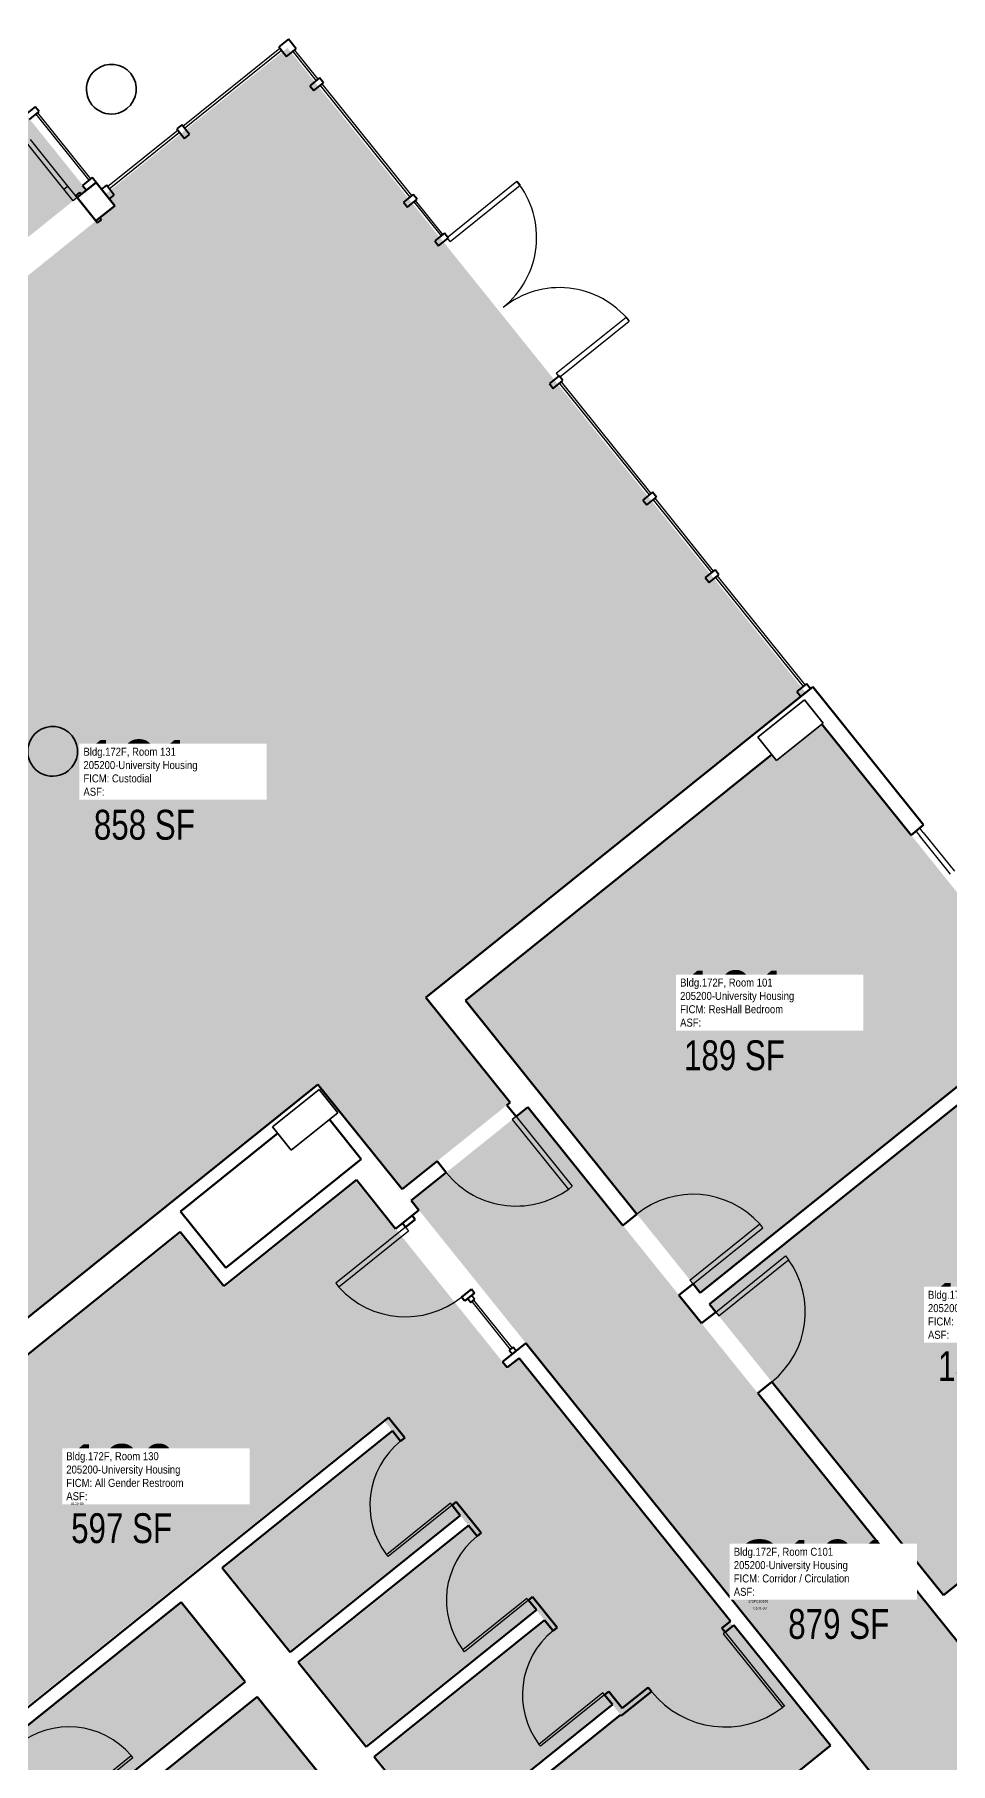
# Model space of a CAD drawing. Header units: inches. Extents: x 69234257 to 69236626, y 27656183 to 27658523.
# Drawn here: x 69235771 to 69236139, y 27656892 to 27657586 of the extents above; entities that cross this region are included whole.
import ezdxf
from ezdxf.enums import TextEntityAlignment as Align

# ---------------------------------------------------------------- set-up
doc = ezdxf.new("R2010")
doc.units = ezdxf.units.IN
doc.header["$LTSCALE"] = 100
doc.header["$MEASUREMENT"] = 0
for name, color, linetype in [('A-COLS', 5, 'CONTINUOUS'), ('A-DOOR', 2, 'CONTINUOUS'), ('A-GLAZ', 1, 'CONTINUOUS'), ('A-IDEN-RNUM', 7, 'CONTINUOUS'), ('A-IDEN-SNUM', 4, 'CONTINUOUS'), ('A-IDEN-VNUM', 4, 'CONTINUOUS'), ('A-WALL', 5, 'CONTINUOUS'), ('AREA-TEXT', 3, 'CONTINUOUS'), ('Rooms-Category-Color', 7, 'CONTINUOUS'), ('Rooms-College-Color', 7, 'CONTINUOUS'), ('Rooms-Department-Color', 7, 'CONTINUOUS'), ('Rooms-Division-Color', 7, 'CONTINUOUS'), ('Rooms-Information', 7, 'CONTINUOUS')]:
    doc.layers.add(name, color=color, linetype=linetype)
doc.styles.add('CP_AREA', font='arial.ttf', dxfattribs={"height": 15})
doc.styles.add('CP_ROOMSNUMBER', font='arial.ttf', dxfattribs={"height": 1})
doc.styles.add('CP_ROOMVNUMBER', font='arial.ttf', dxfattribs={"width": 0.85, "height": 0.075})

msp = doc.modelspace()

# ---------------------------------------------------------------- hatches: boundary and pattern name
at = {"layer": 'Rooms-Category-Color', "true_color": 0xadadad}
for points in [[(69235412.63, 27657497.58), (69235191.16, 27657244.75), (69235290.65, 27657120.93), (69235575.33, 27657349.66), (69235538.06, 27657396.05), (69235692.41, 27657520.06), (69235729.68, 27657473.68), (69235791.89, 27657523.66), (69235621.29, 27657735.8)], [(69235799.46, 27657522.04), (69235803.21, 27657517.37), (69235801.27, 27657515.8), (69235737.2, 27657464.32), (69235760.64, 27657435.14), (69235700.62, 27657386.91), (69235758.13, 27657312.54), (69235665.17, 27657237.85), (69235582.84, 27657340.31), (69235582.06, 27657339.68), (69235530.61, 27657298.35), (69235530.97, 27657297.91), (69235587.49, 27657227.55), (69235589.8, 27657224.68), (69235611.73, 27657197.39), (69235635.7, 27657216.65), (69235758.93, 27657063.28), (69235823.97, 27657115.54), (69235824.26, 27657115.76), (69235865.34, 27657148.77), (69235882.68, 27657162.71), (69235884.73, 27657164.35), (69235886.37, 27657162.3), (69235893.46, 27657153.49), (69235907.9, 27657135.51), (69235909.55, 27657133.46), (69235918.58, 27657122.21), (69235961.95, 27657157.05), (69235928.09, 27657199.19), (69236060.22, 27657305.35), (69236080.64, 27657321.76), (69235872.54, 27657580.76)], [(69236043.92, 27656353.73), (69236090.64, 27656391.27), (69236005.93, 27656496.71), (69236017.38, 27656505.91), (69236246.81, 27656690.25), (69236258.26, 27656699.44), (69236342.97, 27656594.01), (69236387.65, 27656629.91), (69236389.74, 27656631.59), (69236372.28, 27656653.32), (69236366.81, 27656660.14), (69236327.74, 27656708.77), (69236325.08, 27656712.08), (69236325.04, 27656712.13), (69236230.54, 27656829.74), (69236132.12, 27656952.23), (69236034.49, 27657073.74), (69235969.04, 27657155.21), (69235922.26, 27657117.63), (69235925.65, 27657113.41), (69235968.14, 27657060.53), (69235970.12, 27657058.07), (69236102.94, 27656892.76), (69236220.68, 27656746.22), (69236135.9, 27656678.1), (69236053.47, 27656611.87), (69235968.4, 27656543.52), (69235893.6, 27656636.61), (69235850.66, 27656690.06), (69235716.9, 27656856.54), (69235697.33, 27656880.9), (69235657.62, 27656930.32), (69235657.26, 27656930.76), (69235655.62, 27656932.81), (69235641.17, 27656950.79), (69235635.19, 27656958.24), (69235633.15, 27656960.78), (69235511.92, 27657111.67), (69235511.88, 27657111.72), (69235510.23, 27657113.76), (69235502.2, 27657123.76), (69235484.98, 27657145.19), (69235482.71, 27657148.02), (69235482.67, 27657148.06), (69235430.73, 27657212.72), (69235421.06, 27657224.75), (69235410.33, 27657216.13), (69235383.32, 27657194.43), (69235374.28, 27657187.17), (69235379.14, 27657181.13), (69235359.36, 27657165.24), (69235428.02, 27657079.78), (69235447.8, 27657095.67), (69235492.7, 27657039.79), (69235590.33, 27656918.27), (69235673.71, 27656814.5), (69235786.8, 27656673.74), (69235869.36, 27656570.98), (69235982.93, 27656429.64), (69236021.49, 27656381.64)], [(69235941.62, 27656991.56), (69235941.93, 27656991.17), (69235945.54, 27656986.69), (69235877.57, 27656932.08), (69235904.19, 27656898.95), (69235972.16, 27656953.56), (69235972.47, 27656953.17), (69235976.07, 27656948.68), (69235908.1, 27656894.07), (69235934.72, 27656860.94), (69236002.69, 27656915.55), (69236006.29, 27656911.07), (69235938.32, 27656856.46), (69235977.16, 27656808.13), (69236089.95, 27656898.75), (69235965.46, 27657053.69), (69235960.69, 27657049.85), (69235958.24, 27657052.9), (69235958.63, 27657053.21), (69235916.26, 27657105.95), (69235915.87, 27657105.63), (69235900.12, 27657125.24), (69235846.95, 27657082.53), (69235829.41, 27657104.35), (69235699.46, 27656999.94), (69235717, 27656978.11), (69235666.93, 27656937.89), (69235706.72, 27656888.37), (69235707.11, 27656888.68), (69235726.64, 27656864.37), (69235721.87, 27656860.53), (69235847.6, 27656704.04), (69235931.94, 27656771.8), (69235960.01, 27656794.35), (69235921.17, 27656842.68), (69235853.16, 27656788.03), (69235848.3, 27656794.07), (69235885.14, 27656823.67), (69235916.32, 27656848.72), (69235890.95, 27656880.29), (69235859.77, 27656855.24), (69235822.94, 27656825.65), (69235822.62, 27656826.04), (69235817.77, 27656832.08), (69235854.6, 27656861.67), (69235885.78, 27656886.73), (69235860.42, 27656918.3), (69235829.24, 27656893.24), (69235792.4, 27656863.65), (69235792.09, 27656864.04), (69235787.24, 27656870.08), (69235824.07, 27656899.68), (69235855.25, 27656924.73), (69235829.88, 27656956.3), (69235798.7, 27656931.25), (69235761.87, 27656901.65), (69235761.56, 27656902.04), (69235757.95, 27656906.53), (69235786.02, 27656929.07), (69235883.02, 27657007.01), (69235911.09, 27657029.56), (69235911.4, 27657029.17), (69235915, 27657024.69), (69235847.03, 27656970.08), (69235873.65, 27656936.95)]]:
    msp.add_hatch(color=253, dxfattribs=at).paths.add_polyline_path(points)
at = {"layer": 'Rooms-Category-Color', "true_color": 0x728ef3}
for points in [[(69236067.04, 27657296.88), (69235943.96, 27657197.99), (69235972.85, 27657162.04), (69235974.73, 27657159.7), (69236038.31, 27657080.57), (69236179.55, 27657194.06), (69236087.13, 27657309.09), (69236068.95, 27657294.49)], [(69236135.94, 27656959.06), (69236259.01, 27657057.94), (69236257.48, 27657059.85), (69236275.65, 27657074.45), (69236183.23, 27657189.48), (69236041.99, 27657075.99)]]:
    msp.add_hatch(color=171, dxfattribs=at).paths.add_polyline_path(points)
at = {"layer": 'Rooms-College-Color', "true_color": 0xadadad}
for points in [[(69235412.63, 27657497.58), (69235191.16, 27657244.75), (69235290.65, 27657120.93), (69235575.33, 27657349.66), (69235538.06, 27657396.05), (69235692.41, 27657520.06), (69235729.68, 27657473.68), (69235791.89, 27657523.66), (69235621.29, 27657735.8)], [(69235799.46, 27657522.04), (69235803.21, 27657517.37), (69235801.27, 27657515.8), (69235737.2, 27657464.32), (69235760.64, 27657435.14), (69235700.62, 27657386.91), (69235758.13, 27657312.54), (69235665.17, 27657237.85), (69235582.84, 27657340.31), (69235582.06, 27657339.68), (69235530.61, 27657298.35), (69235530.97, 27657297.91), (69235587.49, 27657227.55), (69235589.8, 27657224.68), (69235611.73, 27657197.39), (69235635.7, 27657216.65), (69235758.93, 27657063.28), (69235823.97, 27657115.54), (69235824.26, 27657115.76), (69235865.34, 27657148.77), (69235882.68, 27657162.71), (69235884.73, 27657164.35), (69235886.37, 27657162.3), (69235893.46, 27657153.49), (69235907.9, 27657135.51), (69235909.55, 27657133.46), (69235918.58, 27657122.21), (69235961.95, 27657157.05), (69235928.09, 27657199.19), (69236060.22, 27657305.35), (69236080.64, 27657321.76), (69235872.54, 27657580.76)], [(69236067.04, 27657296.88), (69235943.96, 27657197.99), (69235972.85, 27657162.04), (69235974.73, 27657159.7), (69236038.31, 27657080.57), (69236179.55, 27657194.06), (69236087.13, 27657309.09), (69236068.95, 27657294.49)], [(69236043.92, 27656353.73), (69236090.64, 27656391.27), (69236005.93, 27656496.71), (69236017.38, 27656505.91), (69236246.81, 27656690.25), (69236258.26, 27656699.44), (69236342.97, 27656594.01), (69236387.65, 27656629.91), (69236389.74, 27656631.59), (69236372.28, 27656653.32), (69236366.81, 27656660.14), (69236327.74, 27656708.77), (69236325.08, 27656712.08), (69236325.04, 27656712.13), (69236230.54, 27656829.74), (69236132.12, 27656952.23), (69236034.49, 27657073.74), (69235969.04, 27657155.21), (69235922.26, 27657117.63), (69235925.65, 27657113.41), (69235968.14, 27657060.53), (69235970.12, 27657058.07), (69236102.94, 27656892.76), (69236220.68, 27656746.22), (69236135.9, 27656678.1), (69236053.47, 27656611.87), (69235968.4, 27656543.52), (69235893.6, 27656636.61), (69235850.66, 27656690.06), (69235716.9, 27656856.54), (69235697.33, 27656880.9), (69235657.62, 27656930.32), (69235657.26, 27656930.76), (69235655.62, 27656932.81), (69235641.17, 27656950.79), (69235635.19, 27656958.24), (69235633.15, 27656960.78), (69235511.92, 27657111.67), (69235511.88, 27657111.72), (69235510.23, 27657113.76), (69235502.2, 27657123.76), (69235484.98, 27657145.19), (69235482.71, 27657148.02), (69235482.67, 27657148.06), (69235430.73, 27657212.72), (69235421.06, 27657224.75), (69235410.33, 27657216.13), (69235383.32, 27657194.43), (69235374.28, 27657187.17), (69235379.14, 27657181.13), (69235359.36, 27657165.24), (69235428.02, 27657079.78), (69235447.8, 27657095.67), (69235492.7, 27657039.79), (69235590.33, 27656918.27), (69235673.71, 27656814.5), (69235786.8, 27656673.74), (69235869.36, 27656570.98), (69235982.93, 27656429.64), (69236021.49, 27656381.64)], [(69236135.94, 27656959.06), (69236259.01, 27657057.94), (69236257.48, 27657059.85), (69236275.65, 27657074.45), (69236183.23, 27657189.48), (69236041.99, 27657075.99)], [(69235941.62, 27656991.56), (69235941.93, 27656991.17), (69235945.54, 27656986.69), (69235877.57, 27656932.08), (69235904.19, 27656898.95), (69235972.16, 27656953.56), (69235972.47, 27656953.17), (69235976.07, 27656948.68), (69235908.1, 27656894.07), (69235934.72, 27656860.94), (69236002.69, 27656915.55), (69236006.29, 27656911.07), (69235938.32, 27656856.46), (69235977.16, 27656808.13), (69236089.95, 27656898.75), (69235965.46, 27657053.69), (69235960.69, 27657049.85), (69235958.24, 27657052.9), (69235958.63, 27657053.21), (69235916.26, 27657105.95), (69235915.87, 27657105.63), (69235900.12, 27657125.24), (69235846.95, 27657082.53), (69235829.41, 27657104.35), (69235699.46, 27656999.94), (69235717, 27656978.11), (69235666.93, 27656937.89), (69235706.72, 27656888.37), (69235707.11, 27656888.68), (69235726.64, 27656864.37), (69235721.87, 27656860.53), (69235847.6, 27656704.04), (69235931.94, 27656771.8), (69235960.01, 27656794.35), (69235921.17, 27656842.68), (69235853.16, 27656788.03), (69235848.3, 27656794.07), (69235885.14, 27656823.67), (69235916.32, 27656848.72), (69235890.95, 27656880.29), (69235859.77, 27656855.24), (69235822.94, 27656825.65), (69235822.62, 27656826.04), (69235817.77, 27656832.08), (69235854.6, 27656861.67), (69235885.78, 27656886.73), (69235860.42, 27656918.3), (69235829.24, 27656893.24), (69235792.4, 27656863.65), (69235792.09, 27656864.04), (69235787.24, 27656870.08), (69235824.07, 27656899.68), (69235855.25, 27656924.73), (69235829.88, 27656956.3), (69235798.7, 27656931.25), (69235761.87, 27656901.65), (69235761.56, 27656902.04), (69235757.95, 27656906.53), (69235786.02, 27656929.07), (69235883.02, 27657007.01), (69235911.09, 27657029.56), (69235911.4, 27657029.17), (69235915, 27657024.69), (69235847.03, 27656970.08), (69235873.65, 27656936.95)]]:
    msp.add_hatch(color=253, dxfattribs=at).paths.add_polyline_path(points)
at = {"layer": 'Rooms-Department-Color', "true_color": 0xacacac}
for points in [[(69235412.63, 27657497.58), (69235191.16, 27657244.75), (69235290.65, 27657120.93), (69235575.33, 27657349.66), (69235538.06, 27657396.05), (69235692.41, 27657520.06), (69235729.68, 27657473.68), (69235791.89, 27657523.66), (69235621.29, 27657735.8)], [(69235799.46, 27657522.04), (69235803.21, 27657517.37), (69235801.27, 27657515.8), (69235737.2, 27657464.32), (69235760.64, 27657435.14), (69235700.62, 27657386.91), (69235758.13, 27657312.54), (69235665.17, 27657237.85), (69235582.84, 27657340.31), (69235582.06, 27657339.68), (69235530.61, 27657298.35), (69235530.97, 27657297.91), (69235587.49, 27657227.55), (69235589.8, 27657224.68), (69235611.73, 27657197.39), (69235635.7, 27657216.65), (69235758.93, 27657063.28), (69235823.97, 27657115.54), (69235824.26, 27657115.76), (69235865.34, 27657148.77), (69235882.68, 27657162.71), (69235884.73, 27657164.35), (69235886.37, 27657162.3), (69235893.46, 27657153.49), (69235907.9, 27657135.51), (69235909.55, 27657133.46), (69235918.58, 27657122.21), (69235961.95, 27657157.05), (69235928.09, 27657199.19), (69236060.22, 27657305.35), (69236080.64, 27657321.76), (69235872.54, 27657580.76)], [(69236043.92, 27656353.73), (69236090.64, 27656391.27), (69236005.93, 27656496.71), (69236017.38, 27656505.91), (69236246.81, 27656690.25), (69236258.26, 27656699.44), (69236342.97, 27656594.01), (69236387.65, 27656629.91), (69236389.74, 27656631.59), (69236372.28, 27656653.32), (69236366.81, 27656660.14), (69236327.74, 27656708.77), (69236325.08, 27656712.08), (69236325.04, 27656712.13), (69236230.54, 27656829.74), (69236132.12, 27656952.23), (69236034.49, 27657073.74), (69235969.04, 27657155.21), (69235922.26, 27657117.63), (69235925.65, 27657113.41), (69235968.14, 27657060.53), (69235970.12, 27657058.07), (69236102.94, 27656892.76), (69236220.68, 27656746.22), (69236135.9, 27656678.1), (69236053.47, 27656611.87), (69235968.4, 27656543.52), (69235893.6, 27656636.61), (69235850.66, 27656690.06), (69235716.9, 27656856.54), (69235697.33, 27656880.9), (69235657.62, 27656930.32), (69235657.26, 27656930.76), (69235655.62, 27656932.81), (69235641.17, 27656950.79), (69235635.19, 27656958.24), (69235633.15, 27656960.78), (69235511.92, 27657111.67), (69235511.88, 27657111.72), (69235510.23, 27657113.76), (69235502.2, 27657123.76), (69235484.98, 27657145.19), (69235482.71, 27657148.02), (69235482.67, 27657148.06), (69235430.73, 27657212.72), (69235421.06, 27657224.75), (69235410.33, 27657216.13), (69235383.32, 27657194.43), (69235374.28, 27657187.17), (69235379.14, 27657181.13), (69235359.36, 27657165.24), (69235428.02, 27657079.78), (69235447.8, 27657095.67), (69235492.7, 27657039.79), (69235590.33, 27656918.27), (69235673.71, 27656814.5), (69235786.8, 27656673.74), (69235869.36, 27656570.98), (69235982.93, 27656429.64), (69236021.49, 27656381.64)], [(69235941.62, 27656991.56), (69235941.93, 27656991.17), (69235945.54, 27656986.69), (69235877.57, 27656932.08), (69235904.19, 27656898.95), (69235972.16, 27656953.56), (69235972.47, 27656953.17), (69235976.07, 27656948.68), (69235908.1, 27656894.07), (69235934.72, 27656860.94), (69236002.69, 27656915.55), (69236006.29, 27656911.07), (69235938.32, 27656856.46), (69235977.16, 27656808.13), (69236089.95, 27656898.75), (69235965.46, 27657053.69), (69235960.69, 27657049.85), (69235958.24, 27657052.9), (69235958.63, 27657053.21), (69235916.26, 27657105.95), (69235915.87, 27657105.63), (69235900.12, 27657125.24), (69235846.95, 27657082.53), (69235829.41, 27657104.35), (69235699.46, 27656999.94), (69235717, 27656978.11), (69235666.93, 27656937.89), (69235706.72, 27656888.37), (69235707.11, 27656888.68), (69235726.64, 27656864.37), (69235721.87, 27656860.53), (69235847.6, 27656704.04), (69235931.94, 27656771.8), (69235960.01, 27656794.35), (69235921.17, 27656842.68), (69235853.16, 27656788.03), (69235848.3, 27656794.07), (69235885.14, 27656823.67), (69235916.32, 27656848.72), (69235890.95, 27656880.29), (69235859.77, 27656855.24), (69235822.94, 27656825.65), (69235822.62, 27656826.04), (69235817.77, 27656832.08), (69235854.6, 27656861.67), (69235885.78, 27656886.73), (69235860.42, 27656918.3), (69235829.24, 27656893.24), (69235792.4, 27656863.65), (69235792.09, 27656864.04), (69235787.24, 27656870.08), (69235824.07, 27656899.68), (69235855.25, 27656924.73), (69235829.88, 27656956.3), (69235798.7, 27656931.25), (69235761.87, 27656901.65), (69235761.56, 27656902.04), (69235757.95, 27656906.53), (69235786.02, 27656929.07), (69235883.02, 27657007.01), (69235911.09, 27657029.56), (69235911.4, 27657029.17), (69235915, 27657024.69), (69235847.03, 27656970.08), (69235873.65, 27656936.95)]]:
    msp.add_hatch(color=253, dxfattribs=at).paths.add_polyline_path(points)
at = {"layer": 'Rooms-Department-Color', "true_color": 0x604aed}
for points in [[(69236067.04, 27657296.88), (69235943.96, 27657197.99), (69235972.85, 27657162.04), (69235974.73, 27657159.7), (69236038.31, 27657080.57), (69236179.55, 27657194.06), (69236087.13, 27657309.09), (69236068.95, 27657294.49)], [(69236135.94, 27656959.06), (69236259.01, 27657057.94), (69236257.48, 27657059.85), (69236275.65, 27657074.45), (69236183.23, 27657189.48), (69236041.99, 27657075.99)]]:
    msp.add_hatch(color=173, dxfattribs=at).paths.add_polyline_path(points)
at = {"layer": 'Rooms-Division-Color', "true_color": 0xadadad}
for points in [[(69235412.63, 27657497.58), (69235191.16, 27657244.75), (69235290.65, 27657120.93), (69235575.33, 27657349.66), (69235538.06, 27657396.05), (69235692.41, 27657520.06), (69235729.68, 27657473.68), (69235791.89, 27657523.66), (69235621.29, 27657735.8)], [(69235799.46, 27657522.04), (69235803.21, 27657517.37), (69235801.27, 27657515.8), (69235737.2, 27657464.32), (69235760.64, 27657435.14), (69235700.62, 27657386.91), (69235758.13, 27657312.54), (69235665.17, 27657237.85), (69235582.84, 27657340.31), (69235582.06, 27657339.68), (69235530.61, 27657298.35), (69235530.97, 27657297.91), (69235587.49, 27657227.55), (69235589.8, 27657224.68), (69235611.73, 27657197.39), (69235635.7, 27657216.65), (69235758.93, 27657063.28), (69235823.97, 27657115.54), (69235824.26, 27657115.76), (69235865.34, 27657148.77), (69235882.68, 27657162.71), (69235884.73, 27657164.35), (69235886.37, 27657162.3), (69235893.46, 27657153.49), (69235907.9, 27657135.51), (69235909.55, 27657133.46), (69235918.58, 27657122.21), (69235961.95, 27657157.05), (69235928.09, 27657199.19), (69236060.22, 27657305.35), (69236080.64, 27657321.76), (69235872.54, 27657580.76)], [(69236043.92, 27656353.73), (69236090.64, 27656391.27), (69236005.93, 27656496.71), (69236017.38, 27656505.91), (69236246.81, 27656690.25), (69236258.26, 27656699.44), (69236342.97, 27656594.01), (69236387.65, 27656629.91), (69236389.74, 27656631.59), (69236372.28, 27656653.32), (69236366.81, 27656660.14), (69236327.74, 27656708.77), (69236325.08, 27656712.08), (69236325.04, 27656712.13), (69236230.54, 27656829.74), (69236132.12, 27656952.23), (69236034.49, 27657073.74), (69235969.04, 27657155.21), (69235922.26, 27657117.63), (69235925.65, 27657113.41), (69235968.14, 27657060.53), (69235970.12, 27657058.07), (69236102.94, 27656892.76), (69236220.68, 27656746.22), (69236135.9, 27656678.1), (69236053.47, 27656611.87), (69235968.4, 27656543.52), (69235893.6, 27656636.61), (69235850.66, 27656690.06), (69235716.9, 27656856.54), (69235697.33, 27656880.9), (69235657.62, 27656930.32), (69235657.26, 27656930.76), (69235655.62, 27656932.81), (69235641.17, 27656950.79), (69235635.19, 27656958.24), (69235633.15, 27656960.78), (69235511.92, 27657111.67), (69235511.88, 27657111.72), (69235510.23, 27657113.76), (69235502.2, 27657123.76), (69235484.98, 27657145.19), (69235482.71, 27657148.02), (69235482.67, 27657148.06), (69235430.73, 27657212.72), (69235421.06, 27657224.75), (69235410.33, 27657216.13), (69235383.32, 27657194.43), (69235374.28, 27657187.17), (69235379.14, 27657181.13), (69235359.36, 27657165.24), (69235428.02, 27657079.78), (69235447.8, 27657095.67), (69235492.7, 27657039.79), (69235590.33, 27656918.27), (69235673.71, 27656814.5), (69235786.8, 27656673.74), (69235869.36, 27656570.98), (69235982.93, 27656429.64), (69236021.49, 27656381.64)], [(69235941.62, 27656991.56), (69235941.93, 27656991.17), (69235945.54, 27656986.69), (69235877.57, 27656932.08), (69235904.19, 27656898.95), (69235972.16, 27656953.56), (69235972.47, 27656953.17), (69235976.07, 27656948.68), (69235908.1, 27656894.07), (69235934.72, 27656860.94), (69236002.69, 27656915.55), (69236006.29, 27656911.07), (69235938.32, 27656856.46), (69235977.16, 27656808.13), (69236089.95, 27656898.75), (69235965.46, 27657053.69), (69235960.69, 27657049.85), (69235958.24, 27657052.9), (69235958.63, 27657053.21), (69235916.26, 27657105.95), (69235915.87, 27657105.63), (69235900.12, 27657125.24), (69235846.95, 27657082.53), (69235829.41, 27657104.35), (69235699.46, 27656999.94), (69235717, 27656978.11), (69235666.93, 27656937.89), (69235706.72, 27656888.37), (69235707.11, 27656888.68), (69235726.64, 27656864.37), (69235721.87, 27656860.53), (69235847.6, 27656704.04), (69235931.94, 27656771.8), (69235960.01, 27656794.35), (69235921.17, 27656842.68), (69235853.16, 27656788.03), (69235848.3, 27656794.07), (69235885.14, 27656823.67), (69235916.32, 27656848.72), (69235890.95, 27656880.29), (69235859.77, 27656855.24), (69235822.94, 27656825.65), (69235822.62, 27656826.04), (69235817.77, 27656832.08), (69235854.6, 27656861.67), (69235885.78, 27656886.73), (69235860.42, 27656918.3), (69235829.24, 27656893.24), (69235792.4, 27656863.65), (69235792.09, 27656864.04), (69235787.24, 27656870.08), (69235824.07, 27656899.68), (69235855.25, 27656924.73), (69235829.88, 27656956.3), (69235798.7, 27656931.25), (69235761.87, 27656901.65), (69235761.56, 27656902.04), (69235757.95, 27656906.53), (69235786.02, 27656929.07), (69235883.02, 27657007.01), (69235911.09, 27657029.56), (69235911.4, 27657029.17), (69235915, 27657024.69), (69235847.03, 27656970.08), (69235873.65, 27656936.95)]]:
    msp.add_hatch(color=253, dxfattribs=at).paths.add_polyline_path(points)
at = {"layer": 'Rooms-Division-Color', "true_color": 0x604aed}
for points in [[(69236067.04, 27657296.88), (69235943.96, 27657197.99), (69235972.85, 27657162.04), (69235974.73, 27657159.7), (69236038.31, 27657080.57), (69236179.55, 27657194.06), (69236087.13, 27657309.09), (69236068.95, 27657294.49)], [(69236135.94, 27656959.06), (69236259.01, 27657057.94), (69236257.48, 27657059.85), (69236275.65, 27657074.45), (69236183.23, 27657189.48), (69236041.99, 27657075.99)]]:
    msp.add_hatch(color=173, dxfattribs=at).paths.add_polyline_path(points)

# ---------------------------------------------------------------- linework, layer by layer
at = {"layer": 'A-COLS', "lineweight": 35}
for p, q in [((69236061.44, 27657303.85), (69236080.15, 27657318.88)), ((69236080.15, 27657318.88), (69236087.66, 27657309.52)), ((69236087.66, 27657309.52), (69236068.95, 27657294.49)), ((69236068.95, 27657294.49), (69236061.44, 27657303.85)), ((69235866.55, 27657147.26), (69235885.26, 27657162.29)), ((69235885.26, 27657162.29), (69235892.77, 27657152.94)), ((69235892.77, 27657152.94), (69235874.07, 27657137.91)), ((69235874.07, 27657137.91), (69235866.55, 27657147.26))]:
    msp.add_line(p, q, dxfattribs=at)
for centre, start, end in [((69235801.82, 27657564.19), 128.78034, 308.78034), ((69235801.82, 27657564.19), 308.78034, 128.78034), ((69235778.21, 27657298.13), 128.78034, 308.78034), ((69235778.21, 27657298.13), 308.78034, 128.78034)]:
    msp.add_arc(centre, 10, start, end, dxfattribs=at)
at = {"layer": 'A-DOOR'}
for p, q in [((69235782.77, 27657524.03), (69235767.74, 27657542.74)), ((69235784.33, 27657525.28), (69235769.3, 27657543.99)), ((69235936.61, 27657504.61), (69235964.68, 27657527.16)), ((69235964.68, 27657527.16), (69235965.93, 27657525.6)), ((69235782.77, 27657524.03), (69235784.33, 27657525.28)), ((69235786.53, 27657519.35), (69235782.77, 27657524.03)), ((69235788.09, 27657520.61), (69235784.33, 27657525.28)), ((69235788.09, 27657520.61), (69235786.53, 27657519.35)), ((69235937.87, 27657503.05), (69235965.93, 27657525.6)), ((69235937.87, 27657503.05), (69235936.93, 27657504.22)), ((69235980.46, 27657450.04), (69236008.52, 27657472.59)), ((69235981.71, 27657448.48), (69236009.77, 27657471.03)), ((69236008.52, 27657472.59), (69236009.77, 27657471.03)), ((69235980.46, 27657450.04), (69235981.4, 27657448.87)), ((69235964.36, 27657151.45), (69235962.8, 27657150.2)), ((69235964.36, 27657151.45), (69235986.91, 27657123.39)), ((69235962.8, 27657150.2), (69235985.35, 27657122.14)), ((69235986.91, 27657123.39), (69235985.35, 27657122.14)), ((69235919.93, 27657106.97), (69235891.91, 27657084.46)), ((69235921.18, 27657105.41), (69235893.16, 27657082.9)), ((69235919.93, 27657106.97), (69235921.18, 27657105.41)), ((69236034.16, 27657085.74), (69236062.18, 27657108.25)), ((69236035.41, 27657084.18), (69236063.43, 27657106.69)), ((69236063.43, 27657106.69), (69236062.18, 27657108.25)), ((69236044.49, 27657072.88), (69236072.51, 27657095.39)), ((69236045.74, 27657071.32), (69236073.76, 27657093.83)), ((69236072.51, 27657095.39), (69236073.76, 27657093.83)), ((69235891.91, 27657084.46), (69235893.16, 27657082.9)), ((69236035.41, 27657084.18), (69236034.16, 27657085.74)), ((69236044.49, 27657072.88), (69236045.74, 27657071.32)), ((69235938.02, 27656996.04), (69235912.31, 27656975.38)), ((69235938.65, 27656995.26), (69235912.93, 27656974.6)), ((69235938.65, 27656995.26), (69235938.02, 27656996.04)), ((69235912.93, 27656974.6), (69235912.31, 27656975.38)), ((69235968.71, 27656957.84), (69235943, 27656937.18)), ((69235969.34, 27656957.06), (69235943.62, 27656936.4)), ((69235969.34, 27656957.06), (69235968.71, 27656957.84)), ((69236048.31, 27656944.19), (69236047.53, 27656943.56)), ((69236047.53, 27656943.56), (69236071.32, 27656913.95)), ((69236048.31, 27656944.19), (69236072.1, 27656914.58)), ((69235943.62, 27656936.4), (69235943, 27656937.18)), ((69235999.24, 27656919.84), (69235973.53, 27656899.18)), ((69235999.87, 27656919.06), (69235974.16, 27656898.4)), ((69235999.87, 27656919.06), (69235999.24, 27656919.84)), ((69236072.1, 27656914.58), (69236071.32, 27656913.95)), ((69235784.1, 27656873.98), (69235809.82, 27656894.64)), ((69235810.44, 27656893.86), (69235809.82, 27656894.64)), ((69235974.16, 27656898.4), (69235973.53, 27656899.18)), ((69235784.73, 27656873.2), (69235810.44, 27656893.86))]:
    msp.add_line(p, q, dxfattribs=at)
at = {"layer": 'A-DOOR', "lineweight": 40}
for p, q in [((69235789.02, 27657522.64), (69235787.46, 27657521.39)), ((69235787.46, 27657521.39), (69235788.09, 27657520.61)), ((69235789.64, 27657521.86), (69235789.02, 27657522.64)), ((69235795.6, 27657511.25), (69235796.23, 27657510.47)), ((69235796.23, 27657510.47), (69235797.79, 27657511.72)), ((69235797.79, 27657511.72), (69235797.16, 27657512.5))]:
    msp.add_line(p, q, dxfattribs=at)
at = {"layer": 'A-DOOR', "lineweight": 25}
for centre, radius, start, end in [((69235936.64, 27657504.63), 35.96, 308.71539, 38.7777), ((69235981.74, 27657448.5), 35.96, 38.78298, 128.84529), ((69235964.36, 27657151.45), 36, 218.78034, 308.78034), ((69236035.41, 27657084.18), 36, 41.96508, 128.78034), ((69236044.49, 27657072.88), 36, 308.78034, 35.5956), ((69235919.93, 27657106.97), 36, 221.96508, 308.78034), ((69235938.65, 27656995.26), 33, 128.78034, 217.04384), ((69235969.34, 27656957.06), 33, 128.78034, 217.04384), ((69235999.87, 27656919.06), 33, 128.78034, 217.04384), ((69236048.31, 27656944.19), 38, 218.78034, 307.27238), ((69235784.73, 27656873.2), 33, 40.51684, 128.78034)]:
    msp.add_arc(centre, radius, start, end, dxfattribs=at)
at = {"layer": 'A-GLAZ', "lineweight": 40, "extrusion": (0, 0, -1)}
for p, q in [((69235872.92, 27657584.28), (69235869.02, 27657581.15)), ((69235876.05, 27657580.38), (69235872.92, 27657584.28)), ((69235869.02, 27657581.15), (69235872.16, 27657577.25)), ((69235872.16, 27657577.25), (69235876.05, 27657580.38)), ((69235885.45, 27657568.69), (69235881.55, 27657565.56)), ((69235887.01, 27657566.74), (69235885.45, 27657568.69)), ((69235881.55, 27657565.56), (69235883.12, 27657563.61)), ((69235883.12, 27657563.61), (69235887.01, 27657566.74)), ((69235771.27, 27657557.12), (69235767.37, 27657553.99)), ((69235768.94, 27657552.04), (69235772.84, 27657555.17)), ((69235772.84, 27657555.17), (69235771.27, 27657557.12)), ((69235830.05, 27657549.83), (69235828.1, 27657548.26)), ((69235828.1, 27657548.26), (69235831.23, 27657544.37)), ((69235833.18, 27657545.93), (69235830.05, 27657549.83)), ((69235831.23, 27657544.37), (69235833.18, 27657545.93)), ((69235799.84, 27657525.56), (69235797.89, 27657523.99)), ((69235797.89, 27657523.99), (69235801.02, 27657520.1)), ((69235802.97, 27657521.66), (69235799.84, 27657525.56)), ((69235801.02, 27657520.1), (69235802.97, 27657521.66)), ((69235923.03, 27657521.91), (69235919.13, 27657518.78)), ((69235920.7, 27657516.83), (69235924.59, 27657519.96)), ((69235924.59, 27657519.96), (69235923.03, 27657521.91)), ((69235919.13, 27657518.78), (69235920.7, 27657516.83)), ((69235935.56, 27657506.32), (69235931.66, 27657503.19)), ((69235937.12, 27657504.37), (69235935.56, 27657506.32)), ((69235931.66, 27657503.19), (69235933.22, 27657501.24)), ((69235933.22, 27657501.24), (69235937.12, 27657504.37)), ((69235981.59, 27657449.03), (69235977.69, 27657445.89)), ((69235977.69, 27657445.89), (69235979.26, 27657443.95)), ((69235979.26, 27657443.95), (69235983.16, 27657447.08)), ((69235983.16, 27657447.08), (69235981.59, 27657449.03)), ((69236019.17, 27657402.25), (69236015.27, 27657399.12)), ((69236020.74, 27657400.3), (69236019.17, 27657402.25)), ((69236015.27, 27657399.12), (69236016.84, 27657397.17)), ((69236016.84, 27657397.17), (69236020.74, 27657400.3)), ((69236044.23, 27657371.07), (69236040.33, 27657367.94)), ((69236040.33, 27657367.94), (69236041.89, 27657365.99)), ((69236041.89, 27657365.99), (69236045.79, 27657369.12)), ((69236045.79, 27657369.12), (69236044.23, 27657371.07)), ((69235946.46, 27657079.54), (69235944.9, 27657078.29)), ((69235944.9, 27657078.29), (69235946.15, 27657076.73)), ((69235946.15, 27657076.73), (69235947.71, 27657077.98)), ((69235947.71, 27657077.98), (69235946.46, 27657079.54)), ((69235963.15, 27657058.76), (69235961.59, 27657057.51)), ((69235961.59, 27657057.51), (69235962.84, 27657055.95)), ((69235962.84, 27657055.95), (69235964.4, 27657057.2)), ((69235964.4, 27657057.2), (69235963.15, 27657058.76))]:
    msp.add_line(p, q, dxfattribs=at)
at = {"layer": 'A-GLAZ'}
for p, q in [((69235869.52, 27657580.58), (69235830.52, 27657549.24)), ((69235831.14, 27657548.47), (69235870.14, 27657579.8)), ((69235870.14, 27657579.8), (69235869.52, 27657580.58)), ((69235875.47, 27657579.91), (69235874.69, 27657579.28)), ((69235874.69, 27657579.28), (69235884.08, 27657567.59)), ((69235884.86, 27657568.22), (69235875.47, 27657579.91)), ((69235884.08, 27657567.59), (69235884.86, 27657568.22)), ((69235886.43, 27657566.27), (69235885.65, 27657565.64)), ((69235885.65, 27657565.64), (69235921.66, 27657520.82)), ((69235922.44, 27657521.44), (69235886.43, 27657566.27)), ((69235772.25, 27657554.7), (69235771.47, 27657554.08)), ((69235793.55, 27657528.2), (69235772.25, 27657554.7)), ((69235771.47, 27657554.08), (69235792.77, 27657527.57)), ((69235828.57, 27657547.68), (69235800.31, 27657524.97)), ((69235829.19, 27657546.9), (69235828.57, 27657547.68)), ((69235830.52, 27657549.24), (69235831.14, 27657548.47)), ((69235800.94, 27657524.19), (69235829.19, 27657546.9)), ((69235792.77, 27657527.57), (69235793.55, 27657528.2)), ((69235800.31, 27657524.97), (69235800.94, 27657524.19)), ((69235921.66, 27657520.82), (69235922.44, 27657521.44)), ((69235924.01, 27657519.5), (69235923.23, 27657518.87)), ((69235934.97, 27657505.85), (69235924.01, 27657519.5)), ((69235923.23, 27657518.87), (69235934.19, 27657505.23)), ((69235934.19, 27657505.23), (69235934.97, 27657505.85)), ((69235982.57, 27657446.61), (69235981.79, 27657445.98)), ((69235981.79, 27657445.98), (69236017.81, 27657401.16)), ((69236018.59, 27657401.78), (69235982.57, 27657446.61)), ((69236017.81, 27657401.16), (69236018.59, 27657401.78)), ((69236020.15, 27657399.83), (69236019.37, 27657399.21)), ((69236019.37, 27657399.21), (69236042.86, 27657369.97)), ((69236043.64, 27657370.6), (69236020.15, 27657399.83)), ((69236042.86, 27657369.97), (69236043.64, 27657370.6)), ((69236045.21, 27657368.65), (69236044.43, 27657368.03)), ((69236044.43, 27657368.03), (69236079.66, 27657324.18)), ((69236080.44, 27657324.8), (69236045.21, 27657368.65)), ((69236079.66, 27657324.18), (69236080.44, 27657324.8)), ((69236125.05, 27657265.88), (69236126.3, 27657264.32)), ((69236138.83, 27657248.73), (69236126.3, 27657264.32)), ((69236127.86, 27657265.58), (69236126.61, 27657267.13)), ((69236127.86, 27657265.58), (69236140.39, 27657249.99)), ((69235947.32, 27657077.67), (69235946.54, 27657077.04)), ((69235946.54, 27657077.04), (69235961.98, 27657057.82)), ((69235962.76, 27657058.45), (69235947.32, 27657077.67)), ((69235961.98, 27657057.82), (69235962.76, 27657058.45))]:
    msp.add_line(p, q, dxfattribs=at)
at = {"layer": 'A-GLAZ', "lineweight": 40}
for p, q in [((69235794.13, 27657528.67), (69235790.23, 27657525.54)), ((69235791.8, 27657523.59), (69235795.7, 27657526.72)), ((69235795.7, 27657526.72), (69235794.13, 27657528.67)), ((69235790.23, 27657525.54), (69235791.8, 27657523.59)), ((69236081.02, 27657325.27), (69236077.12, 27657322.14)), ((69236082.59, 27657323.32), (69236081.02, 27657325.27)), ((69236077.12, 27657322.14), (69236078.69, 27657320.19)), ((69236078.69, 27657320.19), (69236082.59, 27657323.32))]:
    msp.add_line(p, q, dxfattribs=at)
at = {"layer": 'A-WALL', "lineweight": 50}
for p, q in [((69235795.7, 27657526.72), (69235788.09, 27657520.61)), ((69235803.21, 27657517.37), (69235795.7, 27657526.72)), ((69235788.09, 27657520.61), (69235795.6, 27657511.25)), ((69235795.6, 27657511.25), (69235803.21, 27657517.37)), ((69236083.47, 27657324.03), (69235928.09, 27657199.19)), ((69236093.37, 27657311.7), (69236083.47, 27657324.03)), ((69236128.01, 27657268.58), (69236093.37, 27657311.7)), ((69236087.13, 27657309.09), (69236122.95, 27657264.51)), ((69235943.96, 27657197.99), (69236067.04, 27657296.88)), ((69236122.95, 27657264.51), (69236128.01, 27657268.58)), ((69235928.09, 27657199.19), (69235961.95, 27657157.05)), ((69236012.86, 27657112.24), (69235943.96, 27657197.99)), ((69236179.55, 27657194.06), (69236038.31, 27657080.57)), ((69236041.99, 27657075.99), (69236183.23, 27657189.48)), ((69235884.73, 27657164.35), (69235637.03, 27656965.33)), ((69235918.58, 27657122.21), (69235884.73, 27657164.35)), ((69235961.95, 27657157.05), (69235960.68, 27657156.03)), ((69235960.68, 27657156.03), (69235964.36, 27657151.45)), ((69235964.36, 27657151.45), (69235969.04, 27657155.21)), ((69235969.04, 27657155.21), (69236007.21, 27657107.7)), ((69235829.59, 27657113.32), (69235868.62, 27657144.68)), ((69235889.36, 27657150.2), (69235902.17, 27657134.27)), ((69235902.17, 27657134.27), (69235847.83, 27657090.61)), ((69235932.62, 27657133.49), (69235918.58, 27657122.21)), ((69235936.3, 27657128.91), (69235932.62, 27657133.49)), ((69235900.19, 27657125.94), (69235847.03, 27657083.23)), ((69235900.19, 27657125.94), (69235915.95, 27657106.34)), ((69235922.26, 27657117.63), (69235936.3, 27657128.91)), ((69235925.3, 27657113.85), (69235922.26, 27657117.63)), ((69235847.83, 27657090.61), (69235829.59, 27657113.32)), ((69235915.95, 27657106.34), (69235925.3, 27657113.85)), ((69235919.93, 27657106.97), (69235923.82, 27657110.1)), ((69235923.82, 27657110.1), (69235922.57, 27657111.66)), ((69236007.21, 27657107.7), (69236012.86, 27657112.24)), ((69235698.76, 27657000.02), (69235829.49, 27657105.06)), ((69235829.49, 27657105.06), (69235847.03, 27657083.23)), ((69235918.67, 27657108.53), (69235919.93, 27657106.97)), ((69235946.37, 27657082.04), (69235942.47, 27657078.91)), ((69235947.63, 27657080.48), (69235946.37, 27657082.04)), ((69236035.41, 27657084.18), (69236029.76, 27657079.64)), ((69236038.31, 27657080.57), (69236035.41, 27657084.18)), ((69235942.47, 27657078.91), (69235943.73, 27657077.35)), ((69235943.73, 27657077.35), (69235947.63, 27657080.48)), ((69236029.76, 27657079.64), (69236038.84, 27657068.34)), ((69236044.49, 27657072.88), (69236041.99, 27657075.99)), ((69236038.84, 27657068.34), (69236044.49, 27657072.88)), ((69235968.3, 27657060.34), (69235958.94, 27657052.82)), ((69235960.77, 27657050.55), (69235965.54, 27657054.39)), ((69235965.54, 27657054.39), (69236050.49, 27656948.66)), ((69236220.68, 27656746.22), (69235968.3, 27657060.34)), ((69236259.01, 27657057.94), (69236135.94, 27656959.06)), ((69235958.94, 27657052.82), (69235960.77, 27657050.55)), ((69236067.04, 27657044.81), (69236061.39, 27657040.27)), ((69236061.39, 27657040.27), (69236203.25, 27656863.7)), ((69236135.94, 27656959.06), (69236067.04, 27657044.81)), ((69235913.06, 27657030.5), (69235756.61, 27656904.8)), ((69235919.63, 27657022.32), (69235913.06, 27657030.5)), ((69235846.33, 27656970.16), (69235914.69, 27657025.08)), ((69235914.69, 27657025.08), (69235917.98, 27657020.99)), ((69235917.98, 27657020.99), (69235919.63, 27657022.32)), ((69235940.3, 27656996.59), (69235938.65, 27656995.26)), ((69235938.65, 27656995.26), (69235941.93, 27656991.17)), ((69235950.32, 27656984.12), (69235940.3, 27656996.59)), ((69235941.93, 27656991.17), (69235873.58, 27656936.25)), ((69235876.87, 27656932.15), (69235945.22, 27656987.08)), ((69235945.22, 27656987.08), (69235948.67, 27656982.79)), ((69235948.67, 27656982.79), (69235950.32, 27656984.12)), ((69235873.58, 27656936.25), (69235846.33, 27656970.16)), ((69235970.99, 27656958.39), (69235969.34, 27656957.06)), ((69235969.34, 27656957.06), (69235972.47, 27656953.17)), ((69235980.86, 27656946.12), (69235970.99, 27656958.39)), ((69235761.87, 27656901.65), (69235829.88, 27656956.3)), ((69235829.88, 27656956.3), (69235855.56, 27656924.34)), ((69235972.47, 27656953.17), (69235904.11, 27656898.24)), ((69235907.4, 27656894.15), (69235975.76, 27656949.07)), ((69235975.76, 27656949.07), (69235979.2, 27656944.79)), ((69235979.2, 27656944.79), (69235980.86, 27656946.12)), ((69236050.49, 27656948.66), (69236046.98, 27656945.85)), ((69236046.98, 27656945.85), (69236048.31, 27656944.19)), ((69236048.31, 27656944.19), (69236051.82, 27656947.01)), ((69236051.82, 27656947.01), (69236090.65, 27656898.67)), ((69235904.11, 27656898.24), (69235876.87, 27656932.15)), ((69235855.56, 27656924.34), (69235787.55, 27656869.69)), ((69235792.4, 27656863.65), (69235860.42, 27656918.3)), ((69235860.42, 27656918.3), (69235885.78, 27656886.73)), ((69236003, 27656915.16), (69235934.65, 27656860.24)), ((69236001.53, 27656920.39), (69235999.87, 27656919.06)), ((69235999.87, 27656919.06), (69236003, 27656915.16)), ((69236006.93, 27656913.67), (69236001.53, 27656920.39)), ((69236006.6, 27656910.68), (69236018.69, 27656920.39)), ((69236017.36, 27656922.04), (69236006.93, 27656913.67)), ((69236018.69, 27656920.39), (69236017.36, 27656922.04)), ((69235937.93, 27656856.15), (69236006.29, 27656911.07)), ((69236006.29, 27656911.07), (69236006.6, 27656910.68)), ((69236090.65, 27656898.67), (69235977.08, 27656807.43)), ((69235934.65, 27656860.24), (69235907.4, 27656894.15))]:
    msp.add_line(p, q, dxfattribs=at)

# ---------------------------------------------------------------- texts
at = {"layer": 'A-IDEN-RNUM', "style": 'CP_ROOMSNUMBER'}
for s, p in [('0131-00', (69235790.6, 27657280.26)), ('0101-00', (69236030.22, 27657187.51)), ('0102-00', (69236129.74, 27657062.07)), ('0130-00', (69235785.57, 27656995.37)), ('C101-00', (69236059.57, 27656953.41))]:
    msp.add_text(s, height=1, dxfattribs=at).set_placement(p)
at = {"layer": 'A-IDEN-SNUM', "style": 'CP_ROOMSNUMBER'}
for s, p in [('172F013100', (69235790.6, 27657280.26)), ('172F010100', (69236030.22, 27657187.51)), ('172F010200', (69236129.74, 27657062.07)), ('172F013000', (69235783.71, 27656997.22)), ('172FC10100', (69236057.5, 27656956.15))]:
    msp.add_text(s, height=1, dxfattribs=at).set_placement(p)
at = {"layer": 'A-IDEN-VNUM', "style": 'CP_ROOMVNUMBER', "width": 0.85}
for s, p in [('131', (69235790.6, 27657280.26)), ('101', (69236030.22, 27657187.51)), ('102', (69236129.74, 27657062.07)), ('130', (69235783.71, 27656997.22)), ('C101', (69236051.77, 27656958.82))]:
    msp.add_text(s, height=22.5, dxfattribs=at).set_placement(p)
at = {"layer": 'AREA-TEXT', "style": 'CP_AREA', "width": 0.75}
for s, p in [('858 SF', (69235815.05, 27657268.65)), ('189 SF', (69236052.04, 27657176.04)), ('188 SF', (69236154.05, 27657051.14)), ('597 SF', (69235805.93, 27656986.03)), ('879 SF', (69236093.9, 27656947.56))]:
    msp.add_text(s, height=12, dxfattribs=at).set_placement(p, align=Align.MIDDLE_CENTER)

# ---------------------------------------------------------------- next in the draw order: texts
at = {"layer": 'Rooms-Information', "char_height": 3.2143, "width": 72, "attachment_point": 7, "style": 'CP_ROOMVNUMBER', "bg_fill": 3, "box_fill_scale": 1.5, "bg_fill_color": 256, "bg_fill_true_color": 13158600, "bg_fill_transparency": 0}
for s, insert in [('Bldg.172F, Room 131^M^J205200-University Housing^M^JFICM: Custodial^M^JASF: ', (69235790.6, 27657280.26)), ('Bldg.172F, Room 101^M^J205200-University Housing^M^JFICM: ResHall Bedroom^M^JASF: ', (69236030.22, 27657187.51)), ('Bldg.172F, Room 102^M^J205200-University Housing^M^JFICM: ResHall Bedroom^M^JASF: ', (69236129.74, 27657062.07)), ('Bldg.172F, Room 130^M^J205200-University Housing^M^JFICM: All Gender Restroom^M^JASF: ', (69235783.71, 27656997.22)), ('Bldg.172F, Room C101^M^J205200-University Housing^M^JFICM: Corridor / Circulation^M^JASF: ', (69236051.77, 27656958.82))]:
    msp.add_mtext(s, dxfattribs=dict(at, insert=insert))

doc.saveas('drawing.dxf')
